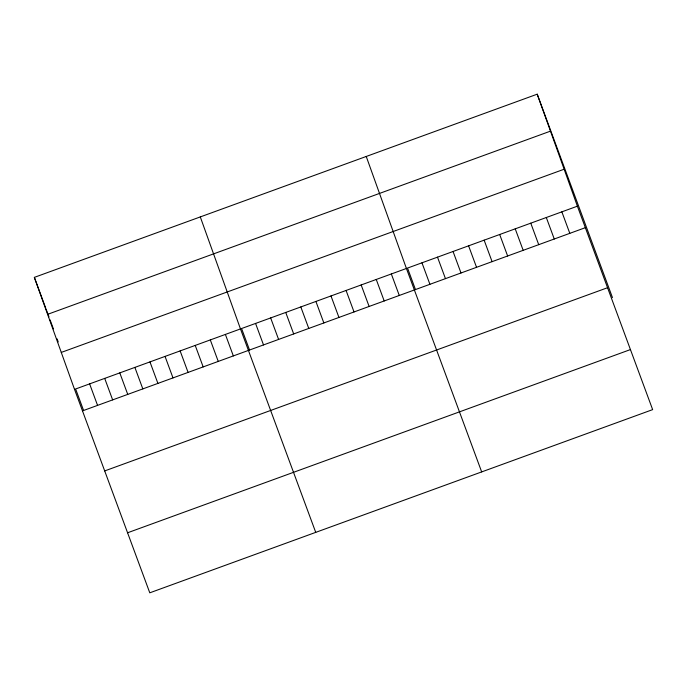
<?xml version="1.0" encoding="UTF-8"?>
<svg xmlns="http://www.w3.org/2000/svg" width="687" height="687" viewBox="0 0 687 687"><rect width="100%" height="100%" fill="white"/><g stroke="black" fill="none" stroke-linecap="round" stroke-linejoin="round"><path stroke-width="1.03" d="M537.217 94.179L577.398 206.186L652.65 409.624L149.783 592.821L74.531 389.383L34.35 277.376L537.217 94.179L612.469 297.617M47.609 314.337L550.476 131.14M61.272 352.422L564.139 169.225M74.531 389.383L577.398 206.186M82.483 410.878L585.35 227.68M104.69 470.921L607.557 287.716M127.576 532.777L630.443 349.58M561.854 211.845L569.806 233.34M546.311 217.513L554.263 238.999M530.768 223.172L538.72 244.666M515.224 228.84L523.176 250.326M499.681 234.499L507.633 255.993M484.137 240.158L492.09 261.653M468.594 245.826L476.546 267.312M453.051 251.485L461.003 272.979M437.507 257.153L445.459 278.639M421.964 262.812L429.916 284.306M407.846 268.926L415.472 289.553M481.673 471.909L406.421 268.471L366.24 156.464M391.332 273.967L399.284 295.462M376.253 279.463L384.196 300.958M361.164 284.959L369.117 306.454M346.076 290.455L354.028 311.95M330.988 295.951L338.94 317.446M315.908 301.447L323.852 322.942M300.82 306.943L308.772 328.438M285.732 312.439L293.684 333.934M270.652 317.935L278.596 339.43M255.564 323.431L263.516 344.926M241.901 329.382L249.527 350.009M315.728 532.365L240.476 328.927L200.295 216.92M225.388 334.423L233.34 355.918M210.308 339.919L218.251 361.414M195.22 345.415L203.172 366.91M180.131 350.911L188.083 372.406M165.043 356.407L172.995 377.902M149.964 361.903L157.907 383.398M134.875 367.399L142.827 388.894M119.787 372.895L127.739 394.39M104.699 378.391L112.651 399.886M89.619 383.887L97.563 405.382M34.35 277.376L45.634 307.879M46.003 308.875L48.966 316.879M50.074 319.884L53.406 328.893M57.107 338.897L58.215 341.903M75.948 389.838L83.582 410.465"/></g></svg>
